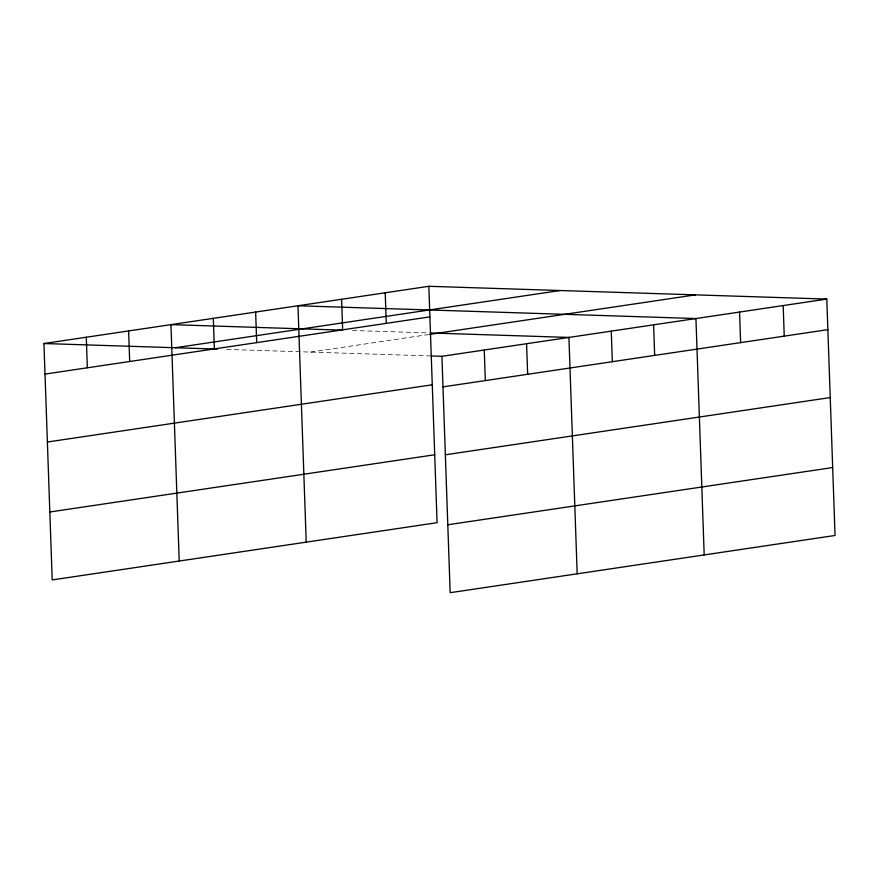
<?xml version="1.0" encoding="UTF-8"?>
<svg xmlns="http://www.w3.org/2000/svg" width="879" height="879" viewBox="0 0 879 879"><rect width="100%" height="100%" fill="white"/><g stroke="black" fill="none" stroke-linecap="round" stroke-linejoin="round"><path stroke-width="0.66" stroke-dasharray="4.39 3.3" d="M310.584 352.094L428.337 334.58M352.358 330.471L428.128 332.899M226.694 349.392L429.6 355.918"/><path stroke-width="1.32" d="M428.831 286.301L437.083 522.686L52.202 579.92L43.95 343.524L428.831 286.301L826.798 299.08L835.05 535.476L450.169 592.699L441.917 356.314L826.798 299.08M175.284 347.743L560.154 290.52M45.016 374.091L429.897 316.869M429.655 334.383L695.465 294.872M47.389 442.016L432.27 384.793M442.983 386.87L827.864 329.647M49.828 511.996L434.709 454.773M445.356 454.795L830.237 397.572M447.796 524.774L832.677 467.551M341.524 330.119L170.955 324.637L179.217 561.033M430.831 332.987L568.922 337.426L577.184 573.811M43.95 343.524L217.223 349.095M430.974 355.962L441.917 356.314M783.178 305.573L784.244 336.141M739.558 312.056L740.623 342.623M704.189 554.935L695.937 318.539L297.97 305.76L306.222 542.145M653.602 324.834L654.668 355.402M611.268 331.13L612.333 361.698M526.587 343.722L527.653 374.289M484.252 350.018L485.318 380.585M385.211 292.784L386.277 323.351M341.59 299.278L342.656 329.834M255.635 312.056L256.701 342.612M213.3 318.352L214.366 348.908M128.62 330.933L129.685 361.5M86.285 337.228L87.351 367.796"/></g></svg>
